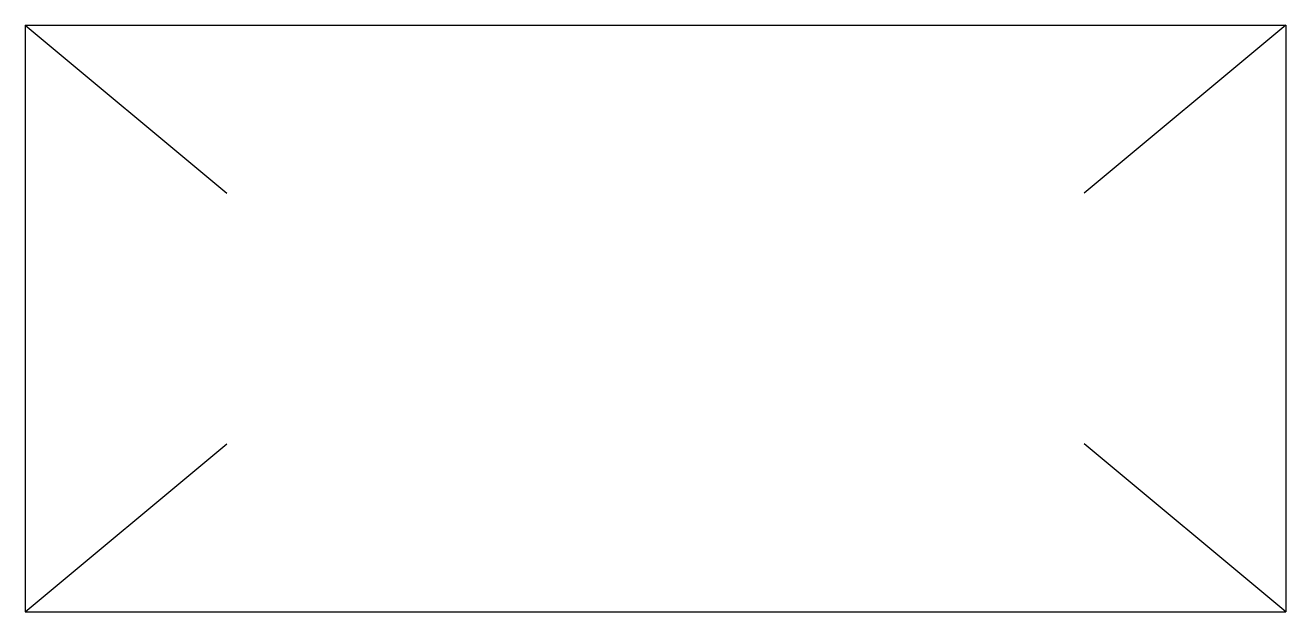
# Model space of a CAD drawing. Header units: metres. Extents: x 330.68 to 337.13, y 29.05 to 32.05.
import ezdxf

# ---------------------------------------------------------------- set-up
doc = ezdxf.new("R2010")
doc.units = ezdxf.units.M
doc.header["$MEASUREMENT"] = 0
doc.layers.get('0').update_dxf_attribs({"linetype": 'CONTINUOUS'})

msp = doc.modelspace()

# ---------------------------------------------------------------- linework, layer by layer
at = {"color": 73, "linetype": 'Continuous'}
for p, q in [((330.6834, 32.0534), (331.7156, 31.1943)), ((330.6834, 32.0534), (330.6834, 29.0534)), ((330.6834, 32.0534), (337.1348, 32.0534)), ((337.1348, 32.0534), (336.1026, 31.1943)), ((337.1348, 32.0534), (337.1348, 29.0534)), ((330.6834, 29.0534), (331.7156, 29.9126)), ((337.1348, 29.0534), (336.1026, 29.9126)), ((330.6834, 29.0534), (337.1348, 29.0534))]:
    msp.add_line(p, q, dxfattribs=at)

doc.saveas('drawing.dxf')
